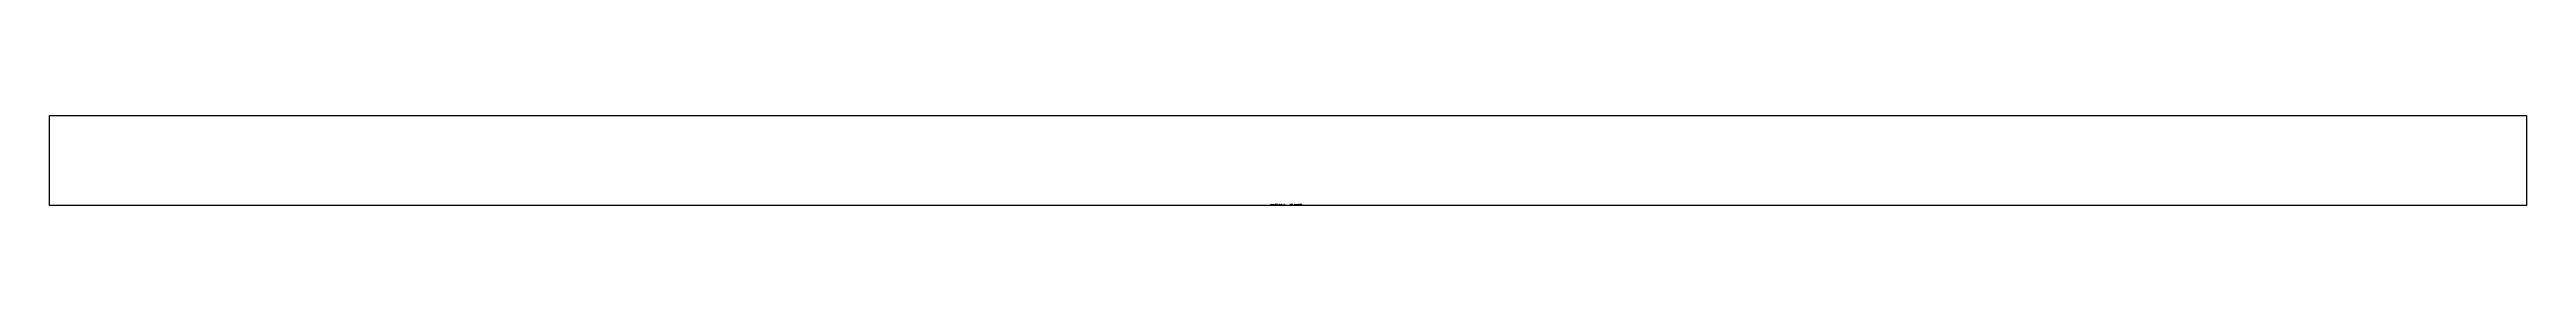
# Model space of a CAD drawing. Extents: x 0 to 11004, y -200 to 200.
import ezdxf

# ---------------------------------------------------------------- set-up
doc = ezdxf.new("R2010")
doc.units = 0
doc.header["$LTSCALE"] = 10
doc.layers.add('TEILE', color=7, linetype='CONTINUOUS')
doc.layers.add('UNTERSCHRIFT', color=7, linetype='CONTINUOUS')
doc.styles.get("Standard").update_dxf_attribs({"font": 'ROMANS'})

msp = doc.modelspace()

# ---------------------------------------------------------------- linework, layer by layer
at = {"layer": 'TEILE', "color": 2}
for p, q in [((0, -200), (0, 200)), ((0, 200), (11003.901367, 200)), ((11003.901367, 200), (11003.901367, -200)), ((11003.901367, -200), (0, -200))]:
    msp.add_line(p, q, dxfattribs=at)

# ---------------------------------------------------------------- texts
at = {"layer": 'UNTERSCHRIFT', "color": 2, "oblique": 15, "width": 0.8}
for s, p in [('Project  DP0GN9  ,Qty. 6  , Pos. ', (5423.950684, -198)), ('30208', (5509.750977, -198)), ('  , Profi l PL400*30', (5522.750977, -198))]:
    msp.add_text(s, height=3.25, dxfattribs=at).set_placement(p)

doc.saveas('drawing.dxf')
